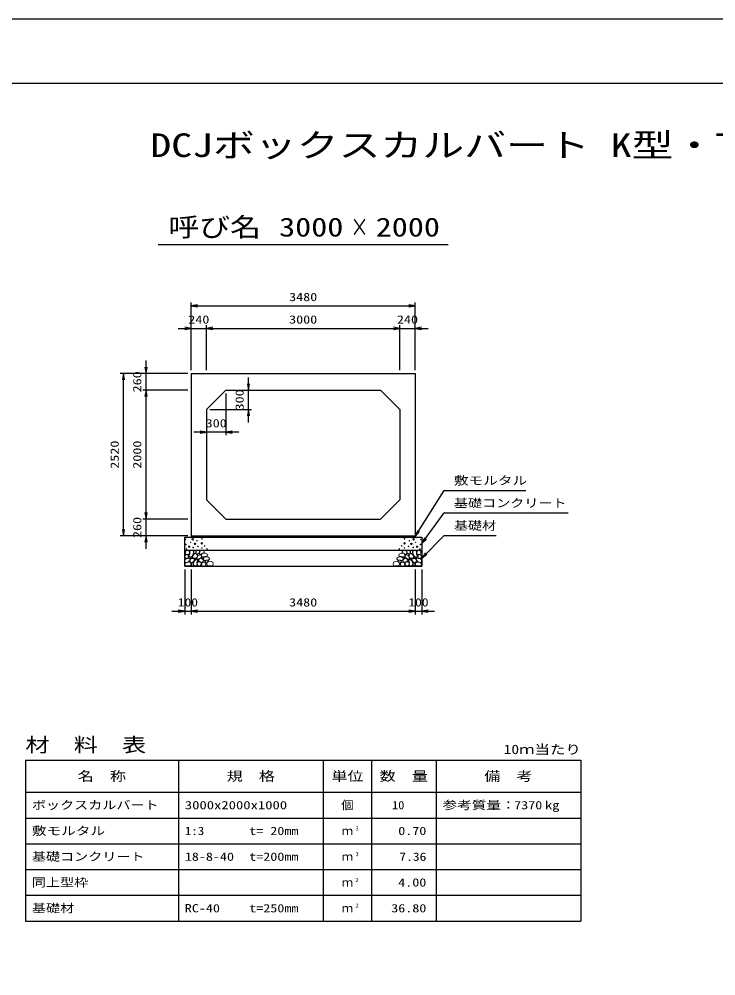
# Model space of a CAD drawing. Units: millimetres at full size. Extents: x 0 to 42050, y 0 to 29700.
# Drawn here: x 14115 to 24933, y 14850 to 29700 of the extents above; entities that cross this region are included whole.
import ezdxf
from ezdxf.enums import TextEntityAlignment as Align

# ---------------------------------------------------------------- set-up
doc = ezdxf.new("R2010")
doc.units = ezdxf.units.MM
for name, color, linetype, lineweight in [('D-DCR-HCHn', 4, 'Continuous', 9), ('D-MTR-FRAM', 7, 'Continuous', 25), ('D-MTR-LINE', 7, 'Continuous', 25), ('D-STR-DIM', 7, 'Continuous', 25), ('D-STR-STRn', 1, 'Continuous', 25), ('D-STR-TXT', 7, 'Continuous', 25), ('D-TTL', 2, 'Continuous', 25), ('D-TTL-TXT', 7, 'Continuous', 25)]:
    doc.layers.add(name, color=color, linetype=linetype, lineweight=lineweight)
doc.layers.add('D-MTR', color=7, linetype='Continuous')
doc.layers.add('D-MTR-TXT', color=7, linetype='Continuous')
doc.styles.add('ＭＳ ゴシック', font='')
doc.styles.get('ＭＳ ゴシック').set_extended_font_data('MS Gothic')

# ---------------------------------------------------------------- blocks, each defined once
blk = doc.blocks.new('open_arrow')
at = {"color": 0, "linetype": 'Continuous', "lineweight": -2}
blk.add_lwpolyline([(7.5, 1.25), (0, 0), (7.5, -1.25)], dxfattribs=at)

msp = doc.modelspace()

# ---------------------------------------------------------------- linework, layer by layer
at = {"layer": 'D-DCR-HCHn'}
for points in [[(16694.101, 21377.26), (16685.433, 21351.256), (16696.99, 21333.92), (16725.883, 21331.03), (16745.61, 21339.499), (16737.441, 21359.924), (16743.219, 21371.481), (16731.662, 21383.038), (16714.326, 21388.817)], [(16748.998, 21449.493), (16722.994, 21455.271), (16699.879, 21443.714), (16696.99, 21417.71), (16702.769, 21397.485), (16731.662, 21388.817), (16751.887, 21388.817), (16760.555, 21403.263), (16760.555, 21435.046)], [(16772.112, 21452.382), (16763.444, 21426.378), (16766.334, 21397.485), (16746.109, 21365.702), (16772.112, 21351.256), (16801.006, 21365.702), (16818.342, 21388.817), (16824.12, 21426.378), (16818.342, 21446.603), (16801.006, 21455.271)], [(16821.231, 21383.038), (16806.784, 21348.366), (16818.342, 21333.92), (16853.013, 21333.92), (16867.46, 21339.698), (16881.907, 21359.924), (16881.907, 21377.26), (16867.46, 21400.374), (16850.124, 21403.263)], [(16827.01, 21446.603), (16827.01, 21411.931), (16841.456, 21403.263), (16855.903, 21411.931), (16858.792, 21432.157), (16855.903, 21449.493), (16835.678, 21455.271)], [(16875.601, 21398.845), (16863.999, 21406.941), (16862.006, 21434.16), (16871.557, 21455.616), (16895.582, 21458.128), (16915.263, 21452.156), (16916.848, 21440.53), (16914.014, 21416.921), (16898.752, 21407.586)], [(16891.681, 21374.73), (16903.297, 21380.817), (16914.296, 21386.161), (16920.86, 21399.065), (16915.554, 21407.961), (16905.968, 21410.014), (16890.137, 21401.115), (16878.42, 21392.605), (16879.515, 21384.944), (16883.895, 21377.527)], [(16893.109, 21313.224), (16880.35, 21317.579), (16879.086, 21345.688), (16889.964, 21370.928), (16920.015, 21385.156), (16942.452, 21379.405), (16943.795, 21348.924), (16933.477, 21336.886), (16905.401, 21321.311)], [(16941.239, 21391.998), (16951.02, 21403.092), (16968.359, 21409.342), (16982.287, 21418.717), (16986.55, 21433.49), (16980.013, 21447.695), (16966.369, 21456.218), (16950.845, 21457.886), (16935.522, 21455.424), (16925.719, 21446.98), (16918.918, 21429.457), (16917.379, 21412.722), (16921.1, 21402.871), (16923.729, 21393.23), (16932.948, 21389.842)], [(16962.727, 21352.135), (16952.952, 21355.066), (16948.675, 21360.928), (16945.905, 21376.938), (16949.816, 21398.619), (16975.776, 21408.926), (17005.648, 21408.926), (17033.03, 21393.998), (17037.653, 21378.004), (17033.385, 21366.63), (17020.583, 21361.299), (16999.247, 21357.745), (16972.931, 21352.013)], [(20087.273, 21352.135), (20097.048, 21355.066), (20101.325, 21360.928), (20104.095, 21376.938), (20100.184, 21398.619), (20074.224, 21408.926), (20044.352, 21408.926), (20016.97, 21393.998), (20012.347, 21378.004), (20016.615, 21366.63), (20029.417, 21361.299), (20050.753, 21357.745), (20077.069, 21352.013)], [(20108.761, 21391.998), (20098.98, 21403.092), (20081.641, 21409.342), (20067.713, 21418.717), (20063.45, 21433.49), (20069.987, 21447.695), (20083.631, 21456.218), (20099.155, 21457.886), (20114.478, 21455.424), (20124.281, 21446.98), (20131.082, 21429.457), (20132.621, 21412.722), (20128.9, 21402.871), (20126.271, 21393.23), (20117.052, 21389.842)], [(20156.891, 21313.224), (20169.65, 21317.579), (20170.914, 21345.688), (20160.036, 21370.928), (20129.985, 21385.156), (20107.548, 21379.405), (20106.205, 21348.924), (20116.523, 21336.886), (20144.599, 21321.311)], [(20158.319, 21374.73), (20146.703, 21380.817), (20135.704, 21386.161), (20129.14, 21399.065), (20134.446, 21407.961), (20144.032, 21410.014), (20159.863, 21401.115), (20171.58, 21392.605), (20170.485, 21384.944), (20166.105, 21377.527)], [(20174.399, 21398.845), (20186.001, 21406.941), (20187.994, 21434.16), (20178.443, 21455.616), (20154.418, 21458.128), (20134.737, 21452.156), (20133.152, 21440.53), (20135.986, 21416.921), (20151.248, 21407.586)], [(20228.769, 21383.038), (20243.216, 21348.366), (20231.658, 21333.92), (20196.987, 21333.92), (20182.54, 21339.698), (20168.093, 21359.924), (20168.093, 21377.26), (20182.54, 21400.374), (20199.876, 21403.263)], [(20222.99, 21446.603), (20222.99, 21411.931), (20208.544, 21403.263), (20194.097, 21411.931), (20191.208, 21432.157), (20194.097, 21449.493), (20214.322, 21455.271)], [(20277.888, 21452.382), (20286.556, 21426.378), (20283.666, 21397.485), (20303.891, 21365.702), (20277.888, 21351.256), (20248.994, 21365.702), (20231.658, 21388.817), (20225.88, 21426.378), (20231.658, 21446.603), (20248.994, 21455.271)], [(20301.002, 21449.493), (20327.006, 21455.271), (20350.121, 21443.714), (20353.01, 21417.71), (20347.231, 21397.485), (20318.338, 21388.817), (20298.113, 21388.817), (20289.445, 21403.263), (20289.445, 21435.046)], [(20355.899, 21377.26), (20364.567, 21351.256), (20353.01, 21333.92), (20324.117, 21331.03), (20304.39, 21339.499), (20312.559, 21359.924), (20306.781, 21371.481), (20318.338, 21383.038), (20335.674, 21388.817)], [(16748.944, 21281.261), (16770.346, 21313.365), (16767.671, 21321.39), (16738.243, 21329.416), (16711.49, 21326.741), (16692.763, 21310.689), (16690.087, 21291.962), (16692.763, 21273.235), (16714.165, 21267.884)], [(16759.645, 21214.378), (16778.372, 21222.404), (16783.723, 21249.157), (16773.021, 21267.884), (16754.294, 21273.235), (16730.217, 21270.56), (16703.464, 21259.859), (16690.087, 21243.807), (16690.087, 21225.08), (16698.113, 21214.378), (16730.217, 21217.054)], [(16777.891, 21351.256), (16763.444, 21339.698), (16769.223, 21331.03), (16789.448, 21331.03), (16798.116, 21333.92), (16803.895, 21345.477), (16795.227, 21354.145)], [(16823.852, 21281.261), (16837.229, 21313.365), (16826.527, 21326.741), (16794.424, 21326.741), (16781.047, 21321.39), (16767.671, 21302.663), (16767.671, 21286.612), (16781.047, 21265.209), (16797.099, 21262.534)], [(16818.502, 21222.404), (16818.502, 21254.508), (16805.125, 21262.534), (16791.749, 21254.508), (16789.073, 21235.781), (16791.749, 21219.729), (16810.476, 21214.378)], [(16869.332, 21217.054), (16877.358, 21241.131), (16874.683, 21267.884), (16893.41, 21297.313), (16869.332, 21310.689), (16842.579, 21297.313), (16826.527, 21275.91), (16821.177, 21241.131), (16826.527, 21222.404), (16842.579, 21214.378)], [(16863.982, 21310.689), (16877.358, 21321.39), (16872.007, 21329.416), (16853.28, 21329.416), (16845.254, 21326.741), (16839.904, 21316.04), (16847.93, 21308.014)], [(16890.735, 21219.729), (16914.812, 21214.378), (16936.215, 21225.08), (16938.89, 21249.157), (16933.539, 21267.884), (16906.786, 21275.91), (16888.059, 21275.91), (16880.033, 21262.534), (16880.033, 21233.106)], [(16953.981, 21270.925), (16918.607, 21277.521), (16903.56, 21289.658), (16898.808, 21308.655), (16913.492, 21323.022), (16942.102, 21331.082), (16963.749, 21318.154), (16977.74, 21300.74), (16973.78, 21283.062)], [(16972.239, 21333.692), (16972.239, 21344.551), (16965.72, 21349.466), (16954.97, 21350.609), (16946.278, 21347.18), (16943.19, 21336.664), (16950.738, 21328.891), (16960.802, 21324.319), (16970.409, 21328.319)], [(16949.869, 21256.931), (16968.084, 21272.234), (16994.219, 21271.97), (17012.17, 21256.931), (17014.81, 21229.227), (17002.666, 21213.924), (16968.876, 21211.549), (16952.509, 21221.311), (16945.645, 21243.738)], [(16998.634, 21295.297), (16990.545, 21299.592), (16979.424, 21307.928), (16974.874, 21316.518), (16974.874, 21335.212), (16988.523, 21350.37), (17018.349, 21354.159), (17050.449, 21350.117), (17066.12, 21338.585), (17070.164, 21320.462), (17057.761, 21309.388), (17047.436, 21305.361), (17030.312, 21303.128), (17014.987, 21300.305)], [(17019.876, 21257.808), (17007.748, 21263.743), (17001.39, 21270.697), (17002.71, 21287.843), (17012.307, 21296.236), (17032.7, 21301.151), (17049.015, 21301.271), (17054.293, 21289.761), (17042.814, 21279.51), (17032.239, 21270.35), (17028.573, 21261.331)], [(17063.293, 21212.112), (17046.233, 21216.916), (17034.939, 21224.601), (17029.893, 21239.011), (17027.01, 21252.7), (17038.544, 21273.594), (17061.131, 21287.524), (17095.492, 21282), (17122.645, 21271.913), (17129.133, 21241.652), (17123.366, 21219.317), (17096.934, 21212.593)], [(19986.707, 21212.112), (20003.767, 21216.916), (20015.061, 21224.601), (20020.107, 21239.011), (20022.99, 21252.7), (20011.456, 21273.594), (19988.869, 21287.524), (19954.508, 21282), (19927.355, 21271.913), (19920.867, 21241.652), (19926.634, 21219.317), (19953.066, 21212.593)], [(20051.366, 21295.297), (20059.455, 21299.592), (20070.576, 21307.928), (20075.126, 21316.518), (20075.126, 21335.212), (20061.477, 21350.37), (20031.651, 21354.159), (19999.551, 21350.117), (19983.88, 21338.585), (19979.836, 21320.462), (19992.239, 21309.388), (20002.564, 21305.361), (20019.688, 21303.128), (20035.013, 21300.305)], [(20030.124, 21257.808), (20042.252, 21263.743), (20048.61, 21270.697), (20047.29, 21287.843), (20037.693, 21296.236), (20017.3, 21301.151), (20000.985, 21301.271), (19995.707, 21289.761), (20007.186, 21279.51), (20017.761, 21270.35), (20021.427, 21261.331)], [(20100.131, 21256.931), (20081.916, 21272.234), (20055.781, 21271.97), (20037.83, 21256.931), (20035.19, 21229.227), (20047.334, 21213.924), (20081.124, 21211.549), (20097.491, 21221.311), (20104.355, 21243.738)], [(20096.019, 21270.925), (20131.393, 21277.521), (20146.44, 21289.658), (20151.192, 21308.655), (20136.508, 21323.022), (20107.898, 21331.082), (20086.251, 21318.154), (20072.26, 21300.74), (20076.22, 21283.062)], [(20077.761, 21333.692), (20077.761, 21344.551), (20084.28, 21349.466), (20095.03, 21350.609), (20103.722, 21347.18), (20106.81, 21336.664), (20099.262, 21328.891), (20089.198, 21324.319), (20079.591, 21328.319)], [(20159.265, 21219.729), (20135.188, 21214.378), (20113.785, 21225.08), (20111.11, 21249.157), (20116.461, 21267.884), (20143.214, 21275.91), (20161.941, 21275.91), (20169.967, 21262.534), (20169.967, 21233.106)], [(20180.668, 21217.054), (20172.642, 21241.131), (20175.317, 21267.884), (20156.59, 21297.313), (20180.668, 21310.689), (20207.421, 21297.313), (20223.473, 21275.91), (20228.823, 21241.131), (20223.473, 21222.404), (20207.421, 21214.378)], [(20186.018, 21310.689), (20172.642, 21321.39), (20177.993, 21329.416), (20196.72, 21329.416), (20204.746, 21326.741), (20210.096, 21316.04), (20202.07, 21308.014)], [(20226.148, 21281.261), (20212.771, 21313.365), (20223.473, 21326.741), (20255.576, 21326.741), (20268.953, 21321.39), (20282.329, 21302.663), (20282.329, 21286.612), (20268.953, 21265.209), (20252.901, 21262.534)], [(20231.498, 21222.404), (20231.498, 21254.508), (20244.875, 21262.534), (20258.251, 21254.508), (20260.927, 21235.781), (20258.251, 21219.729), (20239.524, 21214.378)], [(20272.109, 21351.256), (20286.556, 21339.698), (20280.777, 21331.03), (20260.552, 21331.03), (20251.884, 21333.92), (20246.105, 21345.477), (20254.773, 21354.145)], [(20290.355, 21214.378), (20271.628, 21222.404), (20266.277, 21249.157), (20276.979, 21267.884), (20295.706, 21273.235), (20319.783, 21270.56), (20346.536, 21259.859), (20359.913, 21243.807), (20359.913, 21225.08), (20351.887, 21214.378), (20319.783, 21217.054)], [(20301.056, 21281.261), (20279.654, 21313.365), (20282.329, 21321.39), (20311.757, 21329.416), (20338.51, 21326.741), (20357.237, 21310.689), (20359.913, 21291.962), (20357.237, 21273.235), (20335.835, 21267.884)]]:
    msp.add_lwpolyline(points, close=True, dxfattribs=at)
for centre, radius in [((16701.091, 21626.145), 4.5), ((16702.803, 21545.879), 4.5), ((16778.437, 21578.641), 4.5), ((16810.004, 21626.145), 11.25), ((16844.996, 21554.955), 11.25), ((16876.563, 21602.459), 4.5), ((16950.741, 21563.204), 11.25), ((16952.197, 21635.221), 4.5), ((20099.259, 21563.204), 11.25), ((20097.803, 21635.221), 4.5), ((20173.437, 21602.459), 4.5), ((20205.004, 21554.955), 11.25), ((20239.996, 21626.145), 11.25), ((20271.563, 21578.641), 4.5), ((20347.197, 21545.879), 4.5), ((20348.909, 21626.145), 4.5), ((16711.905, 21477.286), 4.5), ((16754.855, 21510.444), 11.25), ((16816.552, 21498.646), 4.5), ((16890.06, 21515.807), 4.5), ((16951.763, 21491.675), 4.5), ((16993.942, 21523.293), 4.5), ((17033.193, 21477.037), 4.5), ((20016.807, 21477.037), 4.5), ((20056.058, 21523.293), 4.5), ((20098.237, 21491.675), 4.5), ((20159.94, 21515.807), 4.5), ((20233.448, 21498.646), 4.5), ((20295.145, 21510.444), 11.25), ((20338.095, 21477.286), 4.5)]:
    msp.add_circle(centre, radius, dxfattribs=at)
at = {"layer": 'D-MTR-FRAM'}
for p, q in [((14212.5, 18200), (22837.5, 18200)), ((14212.5, 18200), (14212.5, 15700)), ((22837.5, 18200), (22837.5, 15700)), ((14212.5, 15700), (22837.5, 15700))]:
    msp.add_line(p, q, dxfattribs=at)
at = {"layer": 'D-MTR-LINE'}
for p, q in [((16587.5, 18200), (16587.5, 15700)), ((18837.5, 18200), (18837.5, 15700)), ((19587.5, 18200), (19587.5, 15700)), ((20587.5, 18200), (20587.5, 15700)), ((14212.5, 17700), (22837.5, 17700)), ((14212.5, 17300), (22837.5, 17300)), ((14212.5, 16900), (22837.5, 16900)), ((14212.5, 16500), (22837.5, 16500)), ((14212.5, 16100), (22837.5, 16100))]:
    msp.add_line(p, q, dxfattribs=at)
at = {"layer": 'D-STR-DIM'}
for p, q in [((16785, 24250), (16785, 25300)), ((16785, 25250), (20265, 25250)), ((20265, 24250), (20265, 25300)), ((16785, 24250), (16785, 24950)), ((17025, 24250), (17025, 24950)), ((17025, 24250), (17025, 24950)), ((20025, 24250), (20025, 24950)), ((20025, 24250), (20025, 24950)), ((20265, 24250), (20265, 24950)), ((16585, 24900), (17225, 24900)), ((17025, 24900), (20025, 24900)), ((19825, 24900), (20465, 24900)), ((16085, 23740), (16085, 24400)), ((16735, 24200), (15685, 24200)), ((15735, 21680), (15735, 24200)), ((16735, 24200), (16035, 24200)), ((17675, 23440), (17675, 24140)), ((16735, 23940), (16035, 23940)), ((16735, 23940), (16035, 23940)), ((16085, 21940), (16085, 23940)), ((17375, 23940), (17725, 23940)), ((17325, 23890), (17325, 23240)), ((17075, 23640), (17725, 23640)), ((17025, 23590), (17025, 23240)), ((17525, 23290), (16825, 23290)), ((16085, 21480), (16085, 22140)), ((16735, 21940), (16035, 21940)), ((16735, 21940), (16035, 21940)), ((16735, 21680), (15685, 21680)), ((16735, 21680), (16035, 21680)), ((16685, 21160), (16685, 20460)), ((16785, 21160), (16785, 20460)), ((16785, 21160), (16785, 20460)), ((20265, 21160), (20265, 20460)), ((20265, 21160), (20265, 20460)), ((20365, 21160), (20365, 20460)), ((16485, 20510), (16985, 20510)), ((16785, 20510), (20265, 20510)), ((20065, 20510), (20565, 20510))]:
    msp.add_line(p, q, dxfattribs=at)
at = {"layer": 'D-STR-STRn'}
for p, q in [((16785, 24200), (20265, 24200)), ((16785, 24200), (16785, 21680)), ((20265, 24200), (20265, 21680)), ((17025, 23640), (17325, 23940)), ((17325, 23940), (19725, 23940)), ((20025, 23640), (19725, 23940)), ((17025, 23640), (17025, 22240)), ((20025, 23640), (20025, 22240)), ((17025, 22240), (17325, 21940)), ((19725, 21940), (20025, 22240)), ((17325, 21940), (19725, 21940)), ((16685, 21210), (16685, 21660)), ((16685, 21660), (20365, 21660)), ((16785, 21680), (16785, 21660)), ((16785, 21680), (20265, 21680)), ((20265, 21680), (20265, 21660)), ((20365, 21660), (20365, 21210)), ((16685, 21460), (20365, 21460)), ((16685, 21210), (20365, 21210))]:
    msp.add_line(p, q, dxfattribs=at)
at = {"layer": 'D-STR-TXT'}
for points in [[(20265, 21670), (20715, 22385), (20815, 22385), (21981.624, 22385)], [(20365, 21560), (20715, 22035), (20815, 22035), (22640.761, 22035)], [(20365, 21335), (20715, 21685), (20815, 21685), (21522.36, 21685)]]:
    msp.add_lwpolyline(points, dxfattribs=at)
at = {"layer": 'D-TTL'}
for points in [[(0, 0), (42050, 0), (42050, 29700), (0, 29700)], [(1000, 1000), (41050, 1000), (41050, 28700), (1000, 28700)]]:
    msp.add_lwpolyline(points, close=True, dxfattribs=at)
at = {"layer": 'D-TTL-TXT'}
msp.add_line((16275, 26200), (20775, 26200), dxfattribs=at)

# ---------------------------------------------------------------- block references
at = {"layer": 'D-STR-DIM', "xscale": 13.3, "yscale": 13.3}
for p in [(16785, 25250), (17025, 24900), (17025, 24900), (20265, 24900), (17325, 23290), (16785, 20510), (16785, 20510), (20365, 20510)]:
    msp.add_blockref('open_arrow', p, dxfattribs=at)
for p, rotation in [((20265, 25250), 180), ((16785, 24900), 180), ((20025, 24900), 180), ((20025, 24900), 180), ((16085, 24200), 90), ((15735, 24200), 270), ((16085, 23940), 270), ((16085, 23940), 270), ((17675, 23940), 90), ((17675, 23640), 270), ((17025, 23290), 180), ((16085, 21940), 90), ((16085, 21940), 90), ((15735, 21680), 90), ((16085, 21680), 270), ((16685, 20510), 180), ((20265, 20510), 180), ((20265, 20510), 180)]:
    msp.add_blockref('open_arrow', p, dxfattribs=dict(at, rotation=rotation))
at = {"layer": 'D-STR-TXT', "xscale": 13.3, "yscale": 13.3}
for p, rotation in [((20265, 21670), 57.8), ((20365, 21560), 53.6), ((20365, 21335), 45)]:
    msp.add_blockref('open_arrow', p, dxfattribs=dict(at, rotation=rotation))

# ---------------------------------------------------------------- texts
at = {"layer": 'D-MTR', "style": 'ＭＳ ゴシック', "width": 1.25}
msp.add_text('材\u3000料\u3000表', height=219.9, dxfattribs=at).set_placement((14212.5, 18260), align=Align.BOTTOM_LEFT)
at = {"layer": 'D-MTR', "style": 'ＭＳ ゴシック', "width": 1.2}
msp.add_text('10ｍ当たり', height=146.6, dxfattribs=at).set_placement((22837.5, 18248.333), align=Align.BOTTOM_RIGHT)
at = {"layer": 'D-MTR-TXT', "style": 'ＭＳ ゴシック'}
for s, height, width, p in [('名\u3000称', 146.6, 1.25, (15400, 17950)), ('規\u3000格', 146.6, 1.25, (17712.5, 17950)), ('単位', 146.6, 1.25, (19212.5, 17950)), ('数\u3000量', 146.6, 1.25, (20087.5, 17950)), ('備\u3000考', 146.6, 1.25, (21712.5, 17950)), ('個', 128.3, 1.1, (19212.5, 17500))]:
    msp.add_text(s, height=height, dxfattribs=dict(at, width=width)).set_placement(p, align=Align.MIDDLE_CENTER)
for s, width, p in [('ボックスカルバート', 1.25, (14312.5, 17500)), ('3000x2000x1000', 1.3, (16687.5, 17500)), ('参考質量：    kg', 1.3, (20687.5, 17500)), ('敷モルタル', 1.3, (14312.5, 17100)), ('1:3', 1.15, (16687.5, 17100)), ('t= 20mm', 1.25, (17687.5, 17100)), ('基礎コンクリート', 1.25, (14312.5, 16700)), ('18-8-40', 1.25, (16687.5, 16700)), ('t=200mm', 1.25, (17687.5, 16700)), ('同上型枠', 1.25, (14312.5, 16300)), ('基礎材', 1.25, (14312.5, 15900)), ('RC-40', 1.25, (16687.5, 15900)), ('t=250mm', 1.25, (17687.5, 15900))]:
    msp.add_text(s, height=128.3, dxfattribs=dict(at, width=width)).set_placement(p, align=Align.MIDDLE_LEFT)
for s, width, p in [('10', 1.1, (20096.383, 17500)), ('7370', 1.25, (22237.5, 17500)), ('0.70', 1.25, (20437.5, 17100)), ('7.36', 1.2, (20437.5, 16700)), ('4.00', 1.25, (20437.5, 16300)), ('36.80', 1.25, (20437.5, 15900))]:
    msp.add_text(s, height=128.3, dxfattribs=dict(at, width=width)).set_placement(p, align=Align.MIDDLE_RIGHT)
for p in [(19212.5, 17100), (19212.5, 16700), (19212.5, 16300), (19212.5, 15900)]:
    msp.add_text('ｍ', height=128.3, dxfattribs=at).set_placement(p, align=Align.MIDDLE_CENTER)
at = {"layer": 'D-MTR-TXT', "style": 'ＭＳ ゴシック', "width": 1.15}
for s, p in [('3', (19337.5, 17088.333)), ('3', (19337.5, 16688.333)), ('2', (19337.5, 16288.333)), ('2', (19337.5, 15888.333))]:
    msp.add_text(s, height=64.15, dxfattribs=at).set_placement(p, align=Align.BOTTOM_LEFT)
at = {"layer": 'D-STR-DIM', "style": 'ＭＳ ゴシック'}
for s, width, p in [('3480', 1.25, (18525, 25387.5)), ('240', 1.25, (16905, 25037.5)), ('3000', 1.25, (18525, 25037.5)), ('240', 1.25, (20145, 25037.5)), ('300', 1.25, (17175, 23427.5)), ('100', 1.2, (16735, 20647.5)), ('3480', 1.25, (18525, 20647.5)), ('100', 1.2, (20315, 20647.5))]:
    msp.add_text(s, height=128.3, dxfattribs=dict(at, width=width)).set_placement(p, align=Align.MIDDLE_CENTER)
at = {"layer": 'D-STR-DIM', "style": 'ＭＳ ゴシック', "width": 1.25}
for s, p in [('260', (15947.5, 24070)), ('300', (17537.5, 23790)), ('2520', (15597.5, 22940)), ('2000', (15947.5, 22940)), ('260', (15947.5, 21810))]:
    msp.add_text(s, height=128.3, rotation=90, dxfattribs=at).set_placement(p, align=Align.MIDDLE_CENTER)
at = {"layer": 'D-STR-TXT', "style": 'ＭＳ ゴシック'}
for s, width, p in [('敷モルタル', 1.3, (20865, 22435)), ('基礎コンクリート', 1.25, (20865, 22085)), ('基礎材', 1.25, (20865, 21735))]:
    msp.add_text(s, height=128.3, dxfattribs=dict(at, width=width)).set_placement(p, align=Align.BOTTOM_LEFT)
at = {"layer": 'D-TTL-TXT', "style": 'ＭＳ ゴシック'}
for s, height, width, p in [('DCJボックスカルバート K型・T型', 366.6, 1.3, (21025, 27450)), ('呼び名', 293.3, 1.2, (17150, 26237.5)), ('3000', 293.3, 1.25, (18650, 26237.5)), ('×', 293.3, 0.7, (19400, 26237.5)), ('2000', 293.3, 1.25, (20150, 26237.5))]:
    msp.add_text(s, height=height, dxfattribs=dict(at, width=width)).set_placement(p, align=Align.BOTTOM_CENTER)

doc.saveas('drawing.dxf')
